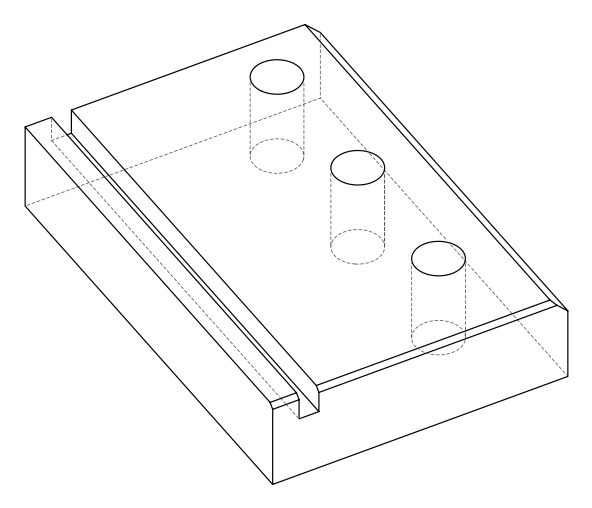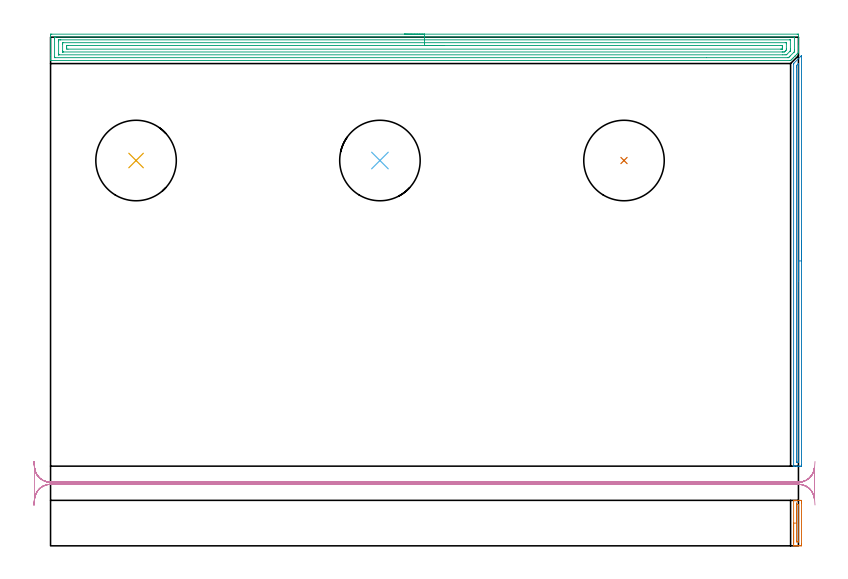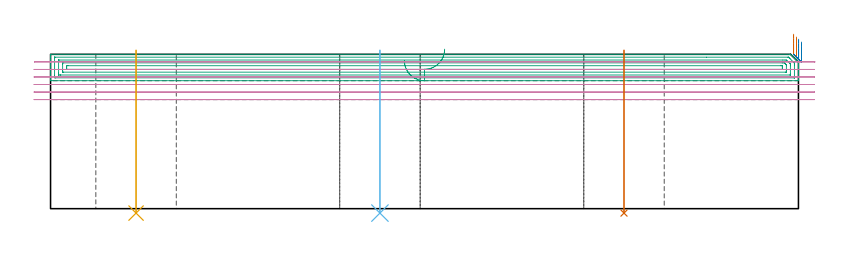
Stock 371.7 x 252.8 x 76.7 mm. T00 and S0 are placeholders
(PLAN: 7 operations, 2 tool changes, 29.9 min)
(1 AREA_MILL | FG_CHAMFER_SURFACE | UGT0205_001 | 0.52 min | 192 mm3)
(2 AREA_MILL_1 | FG_CHAMFER_SURFACE_1 | UGT0205_001 | 3.39 min | 1592 mm3)
(3 AREA_MILL_2 | FG_CHAMFER_SURFACE_2 | UGT0205_001 | 15.1 min | 31849 mm3)
(4 MILL_RECTANGULAR_SLOT | SLOT_RECTANGULAR | UGT0201_008 | Follow Part, ap 4, ae 75% | 9.88 min | 142140 mm3)
(5 INDEXABLE_INSERT_DRILL_THROUGH_HOLE_FROM_SOLID | STEP1HOLE | NXT0302_035 | 0.33 min | 96344 mm3)
(6 INDEXABLE_INSERT_DRILL_THROUGH_HOLE_FROM_SOLID_1 | STEP1HOLE_1 | NXT0302_035 | 0.33 min | 96345 mm3)
(7 INDEXABLE_INSERT_DRILL_THROUGH_HOLE_FROM_SOLID_2 | STEP1HOLE_2 | NXT0302_035 | 0.33 min | 96338 mm3)
(TOOL UGT0205_001 | Chamfer Mill 20 x 3 x 45 deg. | D20 FL50 Z2)
(TOOL UGT0201_008 | End Mill 16 mm | D16 FL32 Z4)
(TOOL NXT0302_035 | Index. Insert Drill 40mm [880-D4000L40-05] | D40 PA176 FL200 Z2)
(OP 1 AREA_MILL)
G17 G21 G94 G90
T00 M6
G54
G17 G0 G90 X369.3 Y1.3 S1061 M3
G43 Z86.7 H0
G94 G1 Y1.338 Z85.828 F250.
Y1.452 Z84.964
Y1.641 Z84.112
Y1.903 Z83.28
Y2.237 Z82.474
Y2.64 Z81.7
Y3.108 Z80.964
Y3.64 Z80.272
Y4.229 Z79.629
Y4.872 Z79.04
Y5.564 Z78.508
Y6.3 Z78.04
Y7.074 Z77.637
Y7.88 Z77.303
Y8.712 Z77.041
Y9.563 Z76.852
Y10.428 Z76.738
Y11.3 Z76.7
Y22.449
X369.301 Y22.594 Z76.689
X369.302 Y22.595
X369.355 Y22.598 Z76.636
X369.715 Y22.6 Z76.284
X370.197 Z75.802
X370.804 Z75.192
X372. Z73.997
X372.589 Y22.599 Z73.405
X373.184 Y22.596 Z72.811
X373.19 Y22.593 Z72.805
X373.197 Y22.003 Z72.803
X373.2 Y21.392 Z72.8
Y0.879
X373.198 Y0.597 Z72.802
X373.19 Y0.007 Z72.805
X373.184 Y0.004 Z72.811
X372.589 Y0. Z73.405
X372. Z73.997
X371.696 Z74.3
X371.107 Z74.889
X370.804 Z75.192
X370.197 Z75.802
X369.911 Z76.088
X369.715 Z76.284
X369.355 Y0.002 Z76.636
X369.302 Y0.005 Z76.689
X369.301 Y0.006
X369.3 Y0.151 Z76.7
Y11.3
X370.714 Z75.286
Y20.308
X370.716 Y20.397 Z75.284
X370.721 Y20.574 Z75.279
X370.726 Y20.591 Z75.274
X370.733 Y20.595 Z75.267
X370.756 Y20.598 Z75.244
X370.804 Y20.6 Z75.196
X371.315 Z74.685
X371.696 Y20.597 Z74.304
X371.75 Y20.594 Z74.25
X371.777 Y20.591 Z74.223
X371.781 Y20.486 Z74.219
X371.785 Y20.308 Z74.215
X371.786 Y20.219 Z74.214
Y20.13
Y2.292
X371.784 Y2.203 Z74.216
X371.779 Y2.026 Z74.221
X371.774 Y2.008 Z74.226
X371.767 Y2.005 Z74.233
X371.744 Y2.002 Z74.256
X371.696 Y2. Z74.304
X371.185 Z74.815
X370.804 Y2.003 Z75.196
X370.75 Y2.006 Z75.25
X370.722 Y2.009 Z75.278
X370.719 Y2.114 Z75.281
X370.715 Y2.292 Z75.285
X370.714 Y2.381 Z75.286
Y2.47
Y11.3
Y12.172 Z75.324
Y13.036 Z75.438
Y13.888 Z75.626
Y14.72 Z75.889
Y15.526 Z76.223
Y16.3 Z76.625
Y17.036 Z77.094
Y17.728 Z77.625
Y18.371 Z78.215
Y18.96 Z78.858
Y19.492 Z79.55
Y19.96 Z80.286
Y20.363 Z81.06
Y20.697 Z81.866
Y20.959 Z82.698
Y21.148 Z83.549
Y21.262 Z84.414
Y21.3 Z85.286
G0 Z86.7
M5
M2
(OP 2 AREA_MILL_1)
G17 G21 G94 G90
T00 M6
G54
G17 G0 G90 X373.2 Y151.6 S1061 M3
G43 Z86.7 H0
Z82.8
G94 G1 Y151.562 Z81.928 F250.
Y151.448 Z81.064
Y151.259 Z80.212
Y150.997 Z79.38
Y150.663 Z78.574
Y150.26 Z77.8
Y149.791 Z77.064
Y149.26 Z76.372
Y148.671 Z75.729
Y148.028 Z75.14
Y147.336 Z74.609
Y146.6 Z74.14
Y145.826 Z73.737
Y145.02 Z73.403
Y144.188 Z73.141
Y143.336 Z72.952
Y142.471 Z72.838
Y141.6 Z72.8
X373.199 Y40.217 Z72.801
X373.193 Y39.613 Z72.803
X373.191 Y39.607 Z72.805
X372.589 Y39.6 Z73.405
X372.036 Z73.961
X371.696 Z74.3
X371.143 Z74.853
X370.804 Z75.192
X369.765 Z76.235
X369.362 Y39.603 Z76.63
X369.302 Y39.605 Z76.689
Y39.606
X369.3 Y39.77 Z76.7
Y239.41
X369.304 Y239.695 Z76.69
X369.431 Y239.831 Z76.569
X372.881 Y243.281 Z73.118
X373.036 Y243.437 Z72.961
X373.182 Y243.579 Z72.816
X373.195 Y243.583 Z72.803
X373.199 Y243.579 Z72.799
X373.2 Y141.6 Z72.8
X371.786 Z74.214
Y41.914
X371.785 Y41.824 Z74.215
X371.78 Y41.646 Z74.22
X371.778 Y41.608 Z74.222
X371.771 Y41.605 Z74.229
X371.747 Y41.602 Z74.253
X371.696 Y41.601 Z74.304
X371.206 Z74.794
X370.804 Y41.607 Z75.196
X370.748 Y41.61 Z75.252
X370.721 Y41.623 Z75.279
X370.718 Y41.735 Z75.282
X370.715 Y41.914 Z75.285
X370.714 Y237.713 Z75.286
X370.718 Y238.517 Z75.282
X370.72 Y238.6 Z75.28
X370.731 Y238.669 Z75.269
X370.804 Y238.747 Z75.196
X371.132 Y239.081 Z74.868
X371.696 Y239.646 Z74.304
X371.737 Y239.684 Z74.263
X371.77 Y239.71 Z74.23
X371.779 Y239.715 Z74.221
X371.781 Y239.678 Z74.219
X371.785 Y239.5 Z74.215
X371.786 Y239.41 Z74.214
Y141.6
Y140.728 Z74.252
Y139.863 Z74.366
Y139.012 Z74.555
Y138.18 Z74.817
Y137.374 Z75.151
Y136.6 Z75.554
Y135.864 Z76.023
Y135.172 Z76.554
Y134.529 Z77.143
Y133.939 Z77.786
Y133.408 Z78.479
Y132.94 Z79.214
Y132.537 Z79.988
Y132.203 Z80.794
Y131.941 Z81.626
Y131.752 Z82.478
Y131.638 Z83.343
Y131.6 Z84.214
G0 Z86.7
M5
M2
(OP 3 AREA_MILL_2)
G17 G21 G94 G90
T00 M6
G54
G17 G0 G90 X175.85 Y254.3 S1061 M3
G43 Z86.7 H0
Z73.6
G94 G1 X175.888 Z72.728 F250.
X176.002 Z71.864
X176.191 Z71.012
X176.453 Z70.18
X176.787 Z69.374
X177.19 Z68.6
X177.658 Z67.864
X178.19 Z67.172
X178.779 Z66.529
X179.422 Z65.94
X180.114 Z65.409
X180.85 Z64.94
X181.624 Z64.537
X182.43 Z64.203
X183.262 Z63.941
X184.113 Z63.752
X184.978 Z63.638
X185.85 Z63.6
X371.091
X371.578 Y254.295 Z63.603
X371.69 Y254.292 Z63.606
X371.7 Y254.175 Z63.722
Y248.628 Z69.267
Y248.07 Z69.827
Y247.75 Z70.147
Y247.192 Z70.704
Y246.872 Z71.024
Y246.231 Z71.668
Y245.757 Z72.143
X371.692 Y245.116 Z72.783
X371.69 Y245.101 Z72.799
X371.537 Y244.939 Z72.961
X371.352 Y244.752 Z73.148
X370.964 Y244.364 Z73.536
X370.839 Y244.238 Z73.659
X370.793 Y244.192 Z73.706
X370.127 Y243.527 Z74.373
X369.961 Y243.36 Z74.537
X369.29 Y242.69 Z75.21
X369.083 Y242.482 Z75.415
X368.453 Y241.853 Z76.046
X367.966 Y241.366 Z76.533
X367.806 Y241.204 Z76.69
X367.52 Y241.2 Z76.7
X0.163
X0.01 Y241.202 Z76.688
X0.003 Y241.345 Z76.548
X0. Y241.494 Z76.405
Y241.841 Z76.058
Y242.482 Z75.413
Y243.68 Z74.217
Y244.238 Z73.656
Y253.896 Z64.001
X0.003 Y254.178 Z63.719
X0.01 Y254.292 Z63.606
X0.126 Y254.299 Z63.599
X0.609 Y254.3 Z63.6
X185.85
Y252.886 Z65.014
X369.44
X369.659 Y252.884 Z65.016
X369.685 Y252.882 Z65.018
X369.691 Y252.88 Z65.02
X369.695 Y252.873 Z65.027
X369.699 Y252.841 Z65.059
X369.7 Y252.812 Z65.088
Y252.63 Z65.27
Y246.484 Z71.416
X369.698 Y245.994 Z71.906
X369.695 Y245.61 Z72.29
X369.69 Y245.552 Z72.348
X369.662 Y245.521 Z72.379
X369.585 Y245.439 Z72.461
X369.305 Y245.155 Z72.745
X367.52 Y243.369 Z74.531
X367.072 Y242.922 Z74.978
X366.922 Y242.775 Z75.125
X366.8 Y242.659 Z75.241
X366.763 Y242.625 Z75.275
X366.721 Y242.621 Z75.279
X366.627 Y242.617 Z75.283
X366.491 Y242.615 Z75.285
X325.994 Y242.614 Z75.286
X2.26
X2.041 Y242.616 Z75.284
X2.015 Y242.618 Z75.282
X2.009 Y242.62 Z75.28
X2.005 Y242.627 Z75.273
X2.002 Y242.659 Z75.241
X2.001 Y242.688 Z75.212
X2. Y242.87 Z75.03
Y251.65 Z66.25
X2.003 Y252.14 Z65.76
X2.008 Y252.521 Z65.379
X2.025 Y252.879 Z65.021
X2.395 Y252.884 Z65.016
X2.53 Y252.885 Z65.015
X185.85 Y252.886 Z65.014
Y251.472 Z66.428
X367.52 Y251.471 Z66.429
X367.591 Y251.47 Z66.43
X367.647 Y251.468 Z66.432
X367.681 Y251.465 Z66.435
X367.69 Y251.459 Z66.441
X367.693 Y251.439 Z66.461
X367.698 Y251.262 Z66.638
X367.7 Y251.085 Z66.815
X367.699 Y246.872 Z71.028
X367.698 Y246.696 Z71.204
X367.685 Y245.994 Z71.906
X367.606 Y245.909 Z71.991
X367.52 Y245.82 Z72.08
X365.937 Y244.238 Z73.662
X365.836 Y244.138 Z73.762
X365.734 Y244.04 Z73.86
X365.052 Y244.031 Z73.869
X363.949 Y244.028 Z73.872
X4.18 Y244.029 Z73.871
X4.109 Y244.03 Z73.87
X4.053 Y244.032 Z73.868
X4.019 Y244.035 Z73.865
X4.01 Y244.041 Z73.859
X4.007 Y244.061 Z73.839
X4.002 Y244.238 Z73.662
X4. Y244.415 Z73.485
Y250.561 Z67.339
X4.002 Y251.262 Z66.638
X4.004 Y251.435 Z66.465
X4.009 Y251.46 Z66.44
X4.023 Y251.465 Z66.435
X4.074 Y251.468 Z66.432
X4.18 Y251.47 Z66.43
X4.86 Y251.471 Z66.429
X5.073 Y251.472 Z66.428
X185.85
Y250.057 Z67.843
X365.174
X365.568 Y250.056 Z67.844
X365.647 Y250.053 Z67.847
X365.68 Y250.051 Z67.849
X365.69 Y250.046 Z67.854
X365.693 Y250.025 Z67.875
X365.697 Y249.928 Z67.972
X365.7 Y249.54 Z68.36
X365.699 Y246.872 Z71.028
X365.688 Y246.453 Z71.447
X365.484 Y246.24 Z71.66
X365.243 Y245.994 Z71.906
X365.043 Y245.795 Z72.105
X364.842 Y245.6 Z72.3
X364.671 Y245.45 Z72.45
X364.505 Y245.447 Z72.453
X363.949 Y245.444 Z72.456
X363.616 Y245.443 Z72.457
X6.526
X6.132 Y245.444 Z72.456
X6.053 Y245.447 Z72.453
X6.02 Y245.449 Z72.451
X6.01 Y245.454 Z72.446
X6.007 Y245.475 Z72.425
X6.003 Y245.572 Z72.328
X6. Y245.96 Z71.94
Y249.472 Z68.428
Y249.506 Z68.394
X6.006 Y249.928 Z67.972
X6.01 Y250.033 Z67.867
X6.013 Y250.051 Z67.849
X6.044 Y250.053 Z67.847
X6.111 Y250.055 Z67.845
X6.298 Y250.057 Z67.843
X185.85
Y248.643 Z69.257
X363.056
X363.69 Y248.628 Z69.272
X363.699 Y247.996 Z69.904
X363.7 Y247.75 Z70.15
Y247.117 Z70.783
X363.698 Y246.994 Z70.906
X363.694 Y246.933 Z70.967
X363.69 Y246.905 Z70.995
X363.662 Y246.872 Z71.028
X363.071 Y246.857 Z71.043
X363.056
X8.644
X8.01 Y246.872 Z71.028
X8.001 Y247.504 Z70.396
Y247.75 Z70.15
X8.003 Y248.38 Z69.52
X8.01 Y248.628 Z69.272
X8.629 Y248.643 Z69.257
X8.644
X185.85
X186.722 Z69.295
X187.586 Z69.409
X188.438 Z69.598
X189.27 Z69.86
X190.076 Z70.194
X190.85 Z70.597
X191.586 Z71.065
X192.278 Z71.596
X192.921 Z72.186
X193.51 Z72.829
X194.041 Z73.521
X194.51 Z74.257
X194.913 Z75.031
X195.247 Z75.837
X195.509 Z76.669
X195.698 Z77.52
X195.812 Z78.385
X195.85 Z79.257
G0 Z86.7
M5
M2
(OP 4 MILL_RECTANGULAR_SLOT)
G17 G21 G94 G90
T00 M6
G54
G17 G0 G90 X379.93 Y41.896 S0 M3
G43 Z86.7 H0
Z72.95
G94 G1 X379.67 Y38.908 F250.
G2 X371.7 Y31.6 R8. F500.
G1 X0.
G2 X-7.97 Y38.908 R8.
G1 X-8.
Y23.292
X-7.97
G2 X0. Y30.6 R8.
G1 X371.7
G2 X379.67 Y23.292 R8.
G1 X379.93 Y20.304 F250.
G0 Z86.7
X-8.23 Y20.303
Z69.2
G1 X-7.97 Y23.292
G2 X0. Y30.6 R8. F500.
G1 X371.7
G2 X379.67 Y23.292 R8.
G1 X379.7
Y38.908
X379.67
G2 X371.7 Y31.6 R8.
G1 X0.
G2 X-7.97 Y38.908 R8.
G1 X-8.23 Y41.897 F250.
G0 Y20.303 Z65.45
G1 X-7.97 Y23.292
G2 X0. Y30.6 R8. F500.
G1 X371.7
G2 X379.67 Y23.292 R8.
G1 X379.7
Y38.908
X379.67
G2 X371.7 Y31.6 R8.
G1 X0.
G2 X-7.97 Y38.908 R8.
G1 X-8.23 Y41.897 F250.
G0 Y20.303 Z61.7
G1 X-7.97 Y23.292
G2 X0. Y30.6 R8. F500.
G1 X371.7
G2 X379.67 Y23.292 R8.
G1 X379.7
Y38.908
X379.67
G2 X371.7 Y31.6 R8.
G1 X0.
G2 X-7.97 Y38.908 R8.
G1 X-8.23 Y41.897 F250.
G0 Y20.303 Z57.95
G1 X-7.97 Y23.292
G2 X0. Y30.6 R8. F500.
G1 X371.7
G2 X379.67 Y23.292 R8.
G1 X379.7
Y38.908
X379.67
G2 X371.7 Y31.6 R8.
G1 X0.
G2 X-7.97 Y38.908 R8.
G1 X-8.23 Y41.897 F250.
G0 Y20.303 Z54.2
G1 X-7.97 Y23.292
G2 X0. Y30.6 R8. F500.
G1 X371.7
G2 X379.67 Y23.292 R8.
G1 X379.7
Y38.908
X379.67
G2 X371.7 Y31.6 R8.
G1 X0.
G2 X-7.97 Y38.908 R8.
G1 X-8.23 Y41.897 F250.
G0 Z86.7
M5
M2
(OP 5 INDEXABLE_INSERT_DRILL_THROUGH_HOLE_FROM_SOLID)
G17 G21 G94 G90
T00 M6
G54
G17 G0 G90 X42.5 Y191.5 S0 M3
G43 Z86.7 H1
G94 G81 G98 Z-2.198 F250. R78.7
G80
M5
M2
(OP 6 INDEXABLE_INSERT_DRILL_THROUGH_HOLE_FROM_SOLID_1)
G17 G21 G94 G90
T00 M6
G54
G17 G0 G90 X163.7 Y191.5 S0 M3
G43 Z86.7 H1
G94 G81 G98 Z-2.198 F250. R78.7
G80
M5
M2
(OP 7 INDEXABLE_INSERT_DRILL_THROUGH_HOLE_FROM_SOLID_2)
G17 G21 G94 G90
T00 M6
G54
G17 G0 G90 X285. Y191.5 S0 M3
G43 Z86.7 H1
G94 G81 G98 Z-2.198 F250. R78.7
G80
M5
M2
